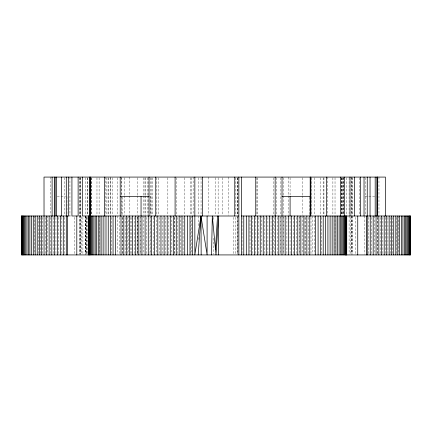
<?xml version="1.0" encoding="UTF-8"?>
<svg xmlns="http://www.w3.org/2000/svg" width="432" height="432" viewBox="0 0 432 432"><rect width="100%" height="100%" fill="white"/><g stroke="black" fill="none" stroke-linecap="round" stroke-linejoin="round"><path stroke-width="0.32" stroke-dasharray="2.16 1.62" d="M57.202 196.538L65.664 196.538M149.958 196.538L150.746 196.538L150.746 215.33M365.035 196.538L376.461 196.538M68.321 216L71.555 216M78.786 216L81.508 216M398.709 216L398.709 254.248M396.797 217.345L396.797 254.248M392.602 217.345L392.602 254.248M390.328 217.345L390.328 254.248M387.941 217.345L387.941 254.248M385.452 217.345L385.452 254.248M382.871 217.345L382.871 254.248M380.192 217.345L380.192 254.248M378.967 177.077L378.967 215.33M377.536 217.345L377.536 254.248M377.438 217.345L377.438 254.248M374.598 216L374.598 254.248M371.698 217.345L371.698 254.248M368.728 217.345L368.728 254.248M365.71 177.752L365.71 215.33M364.538 216L364.538 254.248M359.51 177.752L359.51 215.33M355.196 217.345L355.196 254.248M352.129 177.752L352.129 215.33M352.129 216L352.129 254.248M351.988 177.752L351.988 215.33M351.988 216L351.988 254.248M351.929 177.077L351.907 215.33M351.907 216L351.929 254.248M351.68 177.077L351.68 215.33M351.68 216L351.68 254.248M350.433 217.345L350.433 254.248M349.094 177.752L349.094 215.33M349.094 216L349.094 254.248M346.61 177.752L346.61 215.33M343.656 177.077L343.656 215.33M343.289 177.752L343.289 215.33M343.008 177.752L343.008 215.33M342.398 177.752L342.392 215.33M341.906 177.752L341.906 215.33M341.712 177.752L341.712 215.33M341.329 177.752L341.329 215.33M335.027 177.752L335.027 215.33M335.027 216L335.027 254.248M332.888 177.752L332.888 215.33M327.445 177.077L327.445 215.33M323.951 177.752L323.951 215.33M323.195 177.752L323.195 215.33M321.408 217.345L321.408 254.248M320.733 177.752L320.733 215.33M314.809 177.752L314.809 215.33M314.809 216L314.809 254.248M312.325 216L312.325 254.248M311.796 177.752L311.796 215.33M311.002 217.345L311.002 254.248M309.344 197.213L309.344 215.33M308.183 217.345L308.183 254.248M305.3 217.345L305.3 254.248M304.97 217.345L304.97 254.248M302.281 177.752L302.281 195.199M302.281 195.869L302.281 215.33M302.281 216L302.346 254.248M299.673 217.345L299.673 254.248M299.344 216L299.344 254.248M296.287 217.345L296.287 254.248M293.188 217.345L293.188 254.248M290.088 177.752L290.088 195.199M290.061 217.345L290.061 254.248M288.387 177.077L288.387 195.199M288.387 195.869L288.387 215.33M286.902 217.345L286.902 254.248M283.732 217.345L283.732 254.248M283.603 177.752L283.603 195.199M283.603 195.869L283.603 215.33M283.603 216L283.603 254.248M280.87 177.752L280.87 215.33M280.87 216L280.87 254.248M280.552 217.345L280.552 254.248M277.366 217.345L277.366 254.248M276.248 177.752L276.248 215.33M274.19 217.345L274.19 254.248M273.353 177.752L273.353 215.33M273.353 216L273.353 254.248M271.031 217.345L271.031 254.248M267.899 217.345L267.899 254.248M264.794 217.345L264.794 254.248M261.727 216L261.727 254.248M258.709 217.345L258.709 254.248M257.418 177.752L257.418 215.33M256.905 177.752L256.905 215.33M255.744 217.345L255.744 254.248M252.844 217.345L252.844 254.248M250.015 216L250.015 254.248M242.012 217.345L242.012 254.248M237.989 177.752L237.989 215.33M237.989 216L237.989 254.248M237.281 177.752L237.281 215.33M237.281 216L237.281 254.248M237.152 177.752L237.152 215.33M237.152 217.345L237.152 254.248M235.823 177.752L235.823 215.33M235.192 217.345L235.192 254.248M233.804 217.345L233.804 254.248M228.258 177.077L228.258 215.33M222.55 177.752L222.55 215.33M218.138 177.752L218.138 215.33M215.503 177.752L215.503 215.33M213.451 217.345L213.451 220.028M213.451 238.145L213.451 254.248M208.84 177.077L208.84 215.33M201.053 177.752L201.053 215.33M198.239 177.752L198.239 215.33M198.239 216L198.239 226.735M198.239 237.476L198.239 239.485M193.142 177.077L193.142 215.33M191.176 177.752L191.176 215.33M191.176 216L191.176 254.248M190.658 177.752L190.658 215.33M190.658 217.345L190.658 254.248M184.199 177.752L184.199 215.33M183.065 217.345L183.065 254.248M180.355 216L180.355 254.248M177.557 217.345L177.557 254.248M176.245 177.752L176.245 215.33M174.69 217.345L174.69 254.248M174.582 217.345L174.582 254.248M171.758 216L171.758 254.248M168.766 217.345L168.766 254.248M167.848 177.752L167.848 215.33M165.721 217.345L165.721 254.248M162.637 217.345L162.637 254.248M159.516 217.345L159.516 254.248M158.647 177.752L158.647 215.33M156.854 177.752L156.854 215.33M156.368 216L156.368 254.248M153.198 217.345L153.198 254.248M152.258 177.752L152.258 215.33M151.13 177.752L151.13 215.33M150.352 177.752L150.352 215.33M150.352 216L150.352 254.248M150.017 217.345L150.017 254.248M148.397 177.752L148.397 195.199M148.397 195.869L148.397 215.33M147.614 177.752L147.614 195.199M147.614 195.869L147.614 215.33M146.837 217.345L146.837 254.248M145.719 177.752L145.719 195.199M145.719 195.869L145.719 215.33M144.963 177.752L144.963 195.199M144.963 195.869L144.963 215.33M143.613 177.752L143.613 195.199M143.613 195.869L143.613 215.33M143.613 216L143.656 254.248M140.492 217.345L140.492 254.248M140.427 216L140.427 254.248M137.673 177.752L137.673 195.199M137.673 195.869L137.673 215.33M137.673 216L137.673 254.248M137.446 217.345L137.446 254.248M137.349 217.345L137.349 254.248M134.233 217.345L134.233 254.248M131.155 217.345L131.155 254.248M130.837 217.345L130.837 254.923M129.719 177.077L129.719 195.199M129.719 195.869L129.719 215.33M128.126 216L128.126 254.248M127.489 217.345L127.489 254.248M125.145 217.345L125.145 254.248M124.319 177.752L124.319 195.199M124.319 195.869L124.319 215.33M122.656 197.213L122.656 215.33M122.337 217.345L122.337 254.248M122.229 217.345L122.229 254.248M121.819 177.752L121.819 195.199M121.819 197.213L121.819 215.33M121.16 177.077L121.16 195.199M121.16 195.869L121.16 215.33M119.675 217.345L119.675 254.248M117.191 177.752L117.191 215.33M117.191 216L117.191 254.248M112.417 177.752L112.417 215.33M111.299 217.345L111.299 254.248M110.7 177.752L110.7 215.33M110.273 177.077L110.273 215.33M108.805 177.752L108.805 215.33M108.049 177.752L108.049 215.33M106.213 177.752L106.213 215.33M105.419 177.077L105.419 215.33M99.112 177.752L99.112 215.33M99.112 216L99.112 254.248M96.973 177.752L96.973 215.33M91.427 177.752L91.427 215.33M91.265 177.752L91.265 215.33M87.593 177.752L87.593 215.33M87.442 177.752L87.442 215.33M87.442 217.345L87.399 254.248M86.8 217.345L86.767 254.248M86.292 217.345L86.314 254.248M85.973 216L85.99 254.248M85.817 216L85.822 254.248M85.39 177.752L85.39 215.33M85.39 216L85.39 254.248M85.261 216L85.261 254.248M82.906 217.345L82.906 254.248M81.567 216.67L81.567 254.248M80.32 177.752L80.32 254.248M80.071 177.077L80.093 254.248M80.012 177.752L80.012 254.248M79.871 177.752L79.871 254.248M74.255 217.345L74.255 254.248M69.941 177.077L69.941 216M66.965 196.538L66.965 215.33M64.751 177.752L64.751 215.33M64.751 217.345L64.751 254.248M61.76 217.345L61.76 254.248M58.822 217.345L58.822 254.248M55.949 217.345L55.949 254.248M53.152 217.345L53.152 254.248M50.485 177.077L50.485 215.33M50.436 217.345L50.436 254.248M47.806 216L47.806 254.248M45.268 217.345L45.268 254.248M42.833 217.345L42.833 254.248M40.505 217.345L40.505 254.248M38.286 217.345L38.286 254.248M34.214 216L34.214 254.248"/><path stroke-width="0.65" d="M207.106 216L207.101 254.923L200.977 216L194.848 254.923L194.848 177.077M211.55 254.923L212.317 216L216 254.923L218.549 216L218.549 254.923M215.492 249.577L217.528 216M198.196 254.923L200.977 216L201.161 254.923M120.204 196.538L149.045 196.538M282.042 196.538L310.84 196.538M21.6 216L68.526 216L68.526 177.077M238.858 216L82.318 216L82.318 177.077M241.342 216L410.4 216L410.4 254.923L21.6 254.923L21.638 216M410.281 216L410.281 254.923M410.162 216L410.162 254.923M409.801 216L409.801 254.923M409.282 216L409.282 254.923M408.602 216L408.602 254.923M407.77 216L407.77 254.923M406.782 216L406.782 254.923M405.643 216L405.643 254.923M404.352 216L404.352 254.923M402.921 216L402.921 254.923M401.344 216L401.344 254.923M399.632 216L399.632 254.923M397.786 216L397.786 254.923M395.809 216L395.809 254.923M393.714 216L393.714 254.923M391.495 216L391.495 254.923M389.167 216L389.167 254.923M386.732 216L386.732 254.923M385.441 216L385.441 177.077L44.01 177.077L44.059 254.923M384.194 216L384.194 254.923M381.564 216L381.564 254.923M378.848 216L378.848 254.923M377.347 177.077L377.347 216M377.136 177.077L377.136 216M377.039 177.077L377.039 216M376.051 216L376.051 254.923M375.187 177.077L375.187 216M373.178 216L373.178 254.923M370.24 216L370.24 254.923M370.046 177.077L370.046 216M367.249 177.077L367.249 254.923M366.514 216L366.514 254.923M364.03 177.077L364.03 216M360.353 177.077L360.353 216M357.745 216L357.745 254.923M354.629 177.077L354.629 216M350.012 177.077L350.012 216M346.739 216L346.739 254.923M346.183 216L346.178 254.923M345.708 216L345.708 254.923M345.233 216L345.233 254.923M344.601 254.923L344.558 177.077M343.807 216L343.807 254.923M342.862 216L342.862 254.923M341.766 216L341.766 254.923M340.573 177.077L340.573 216M340.519 216L340.519 254.923M339.125 216L339.125 254.923M337.586 216L337.586 254.923M335.912 216L335.912 254.923M334.103 216L334.103 254.923M332.159 216L332.159 254.923M330.097 216L330.097 254.923M327.915 216L327.915 254.923M326.581 177.077L326.581 216M325.615 216L325.615 254.923M323.206 216L323.206 254.923M320.701 216L320.701 254.923M318.092 216L318.092 254.923M315.398 216L315.398 254.923M310.84 177.077L310.84 216M310.181 177.077L310.181 216M309.771 216L309.771 254.923M306.855 216L306.855 254.923M303.874 216L303.874 254.923M300.845 216L300.845 254.923M297.767 216L297.767 254.923M294.651 216L294.651 254.923M291.508 216L291.508 254.923M290.088 196.538L290.088 216M288.344 216L288.344 254.923M285.163 216L285.163 254.923M282.042 177.077L281.983 254.923M278.802 216L278.802 254.923M275.632 216L275.632 254.923M275.146 177.077L275.146 216M272.484 216L272.484 254.923M269.363 216L269.363 254.923M266.279 216L266.279 254.923M263.234 216L263.234 254.923M260.242 216L260.242 254.923M257.31 216L257.31 254.923M255.755 177.077L255.755 216M254.443 216L254.443 254.923M251.645 216L251.645 254.923M248.935 216L248.935 254.923M246.305 216L246.305 254.923M243.778 216L243.778 254.923M241.342 177.077L241.342 254.923M238.858 177.077L238.858 254.923M234.765 177.077L234.765 216M202.333 177.077L202.333 216M192.472 216L192.472 254.923M189.988 216L189.988 254.923M187.412 216L187.412 254.923M184.739 216L184.739 254.923M181.985 216L181.985 254.923M179.156 216L179.156 254.923M176.256 216L176.256 254.923M175.095 177.077L175.095 216M173.291 216L173.291 254.923M170.273 216L170.273 254.923M167.206 216L167.206 254.923M164.101 216L164.101 254.923M160.969 216L160.969 254.923M157.81 216L157.81 254.923M155.752 177.077L155.752 216M154.634 216L154.634 254.923M151.448 216L151.448 254.923M149.045 177.077L149.045 216M148.268 216L148.268 254.923M145.098 216L145.098 254.923M141.939 216L141.939 254.923M141.053 196.538L141.053 216M138.812 216L138.812 254.923M135.713 216L135.713 254.923M132.656 216L132.656 254.923M129.654 216L129.654 254.923M126.7 216L126.7 254.923M123.817 216L123.817 254.923M120.998 216L120.998 254.923M120.204 177.077L120.204 216M115.614 216L115.614 254.923M113.054 216L113.054 254.923M110.592 216L110.592 254.923M108.238 216L108.238 254.923M105.997 216L105.997 254.923M104.555 177.077L104.555 216M103.869 216L103.869 254.923M101.866 216L101.866 254.923M99.992 216L99.992 254.923M98.248 216L98.248 254.923M96.638 216L96.638 254.923M95.17 216L95.17 254.923M93.847 216L93.847 254.923M92.675 216L92.675 254.923M91.649 216L91.649 254.923M90.779 216L90.779 254.923M90.671 177.077L90.671 216M90.094 177.077L90.067 254.923M89.602 177.077L89.602 216M89.51 216L89.51 254.923M89.116 216L89.127 254.923M88.879 216L88.884 254.923M88.344 216L88.344 254.923M78.122 177.077L78.122 216L71.928 216L71.928 177.077M76.804 216L76.804 254.923M67.462 216L67.462 254.923M66.29 177.077L66.29 254.923M63.272 216L63.272 254.923M61.587 177.077L61.587 216M60.302 216L60.302 254.923M57.402 216L57.402 254.923M56.592 177.077L56.592 216M54.961 177.077L54.961 216M54.864 177.077L54.864 216M54.562 216L54.562 254.923M52.105 177.077L52.105 216M51.808 216L51.808 254.923M49.129 216L49.129 254.923M46.548 216L46.548 254.923M41.672 216L41.672 254.923M39.398 216L39.398 254.923M37.238 216L37.238 254.923M35.203 216L35.203 254.923M33.291 216L33.291 254.923M31.509 216L31.509 254.923M29.862 216L29.862 254.923M28.355 216L28.355 254.923M26.995 216L26.995 254.923M25.78 216L25.78 254.923M24.716 216L24.716 254.923M23.803 216L23.803 254.923M23.047 216L23.047 254.923M22.442 216L22.442 254.923M22.005 216L22.005 254.923M21.719 216L21.719 254.923M346.027 254.923L346.027 216L346.01 254.923"/></g></svg>
